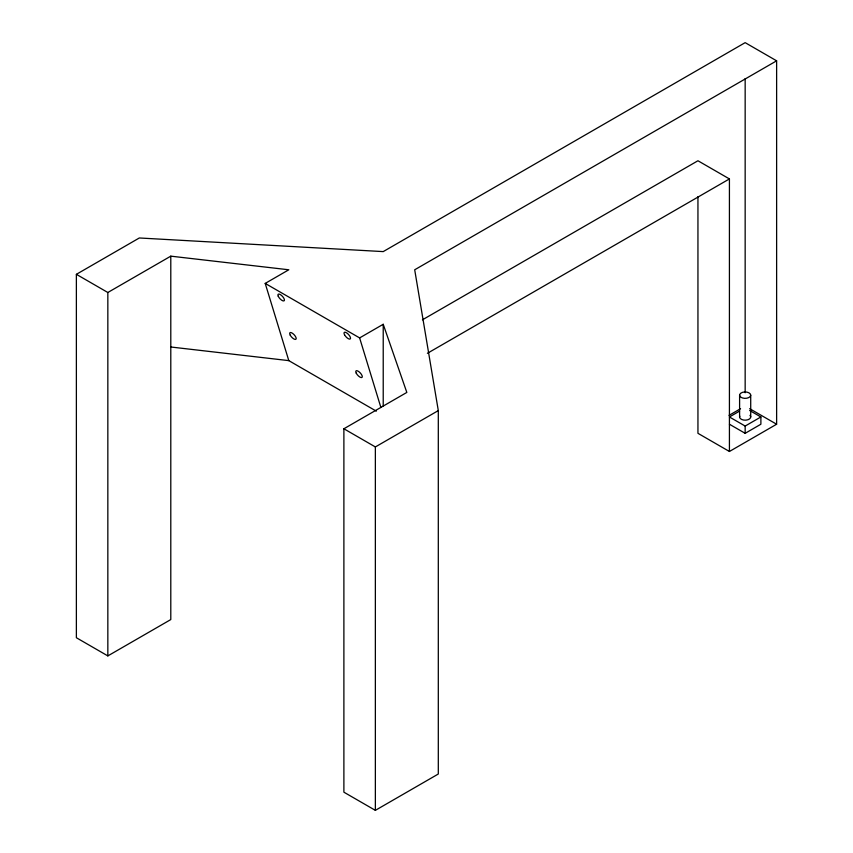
<?xml version="1.0" encoding="UTF-8"?>
<svg xmlns="http://www.w3.org/2000/svg" width="853" height="853" viewBox="0 0 853 853"><rect width="100%" height="100%" fill="white"/><g stroke="black" fill="none" stroke-linecap="round" stroke-linejoin="round"><path stroke-width="1.28" d="M376.322 411.157L288.804 360.627L265.208 283.409L288.804 269.783L170.792 256.156L170.792 619.566L107.841 655.904L76.375 637.735L76.375 274.325L139.316 237.976L383.221 251.603L745.159 42.65L776.625 60.819L776.625 424.229L729.422 451.482L697.946 433.313L697.946 196.659M76.375 274.325L107.841 292.494L170.792 256.156M776.625 60.819L414.697 269.783L438.303 410.602L438.303 774.012L375.363 810.35L343.887 792.181L343.887 428.771L406.828 392.433L383.221 324.289L359.625 337.916L265.208 283.409M422.427 319.832L697.946 160.759L729.422 178.927L729.422 451.482M427.374 353.313L729.422 178.927M343.887 428.771L375.363 446.94L438.303 410.602M729.038 415.368L740.553 408.715M739.54 411.125L729.422 416.968L745.159 426.052L760.887 416.968L760.887 424.229L745.159 433.313L729.422 424.229M170.792 347L288.804 360.627M749.648 408.662L776.625 424.229M749.648 410.474L760.887 416.968M359.625 337.916L380.907 407.542M750.715 395.163A5.566 3.209 0 0 1 742.377 397.935A5.566 3.209 0 0 1 742.377 392.38A5.566 3.209 0 0 1 750.715 395.163L750.715 416.968M745.159 78.593L745.159 392.753M745.159 426.052L745.159 433.313M739.594 395.163L739.594 416.968M383.221 324.289L383.221 405.921M375.363 446.94L375.363 810.35M107.841 292.494L107.841 655.904M749.979 415.358A5.566 3.209 0 0 1 745.885 420.145A5.566 3.209 0 0 1 739.786 416.136M278.238 296.236A4.446 1.727 47.3 0 0 283.9 300.928A4.446 1.727 47.3 0 0 281.394 295.33A4.446 1.727 47.3 0 0 278.238 296.236M344.58 334.888A4.446 1.727 47.3 0 0 350.231 338.972A4.446 1.727 47.3 0 0 346.99 333.107A4.446 1.727 47.3 0 0 344.58 334.888M290.265 335.24A4.446 1.727 47.3 0 0 295.916 339.27A4.446 1.727 47.3 0 0 292.611 333.384A4.446 1.727 47.3 0 0 290.265 335.24M356.245 373.177A4.446 1.727 47.3 0 0 361.917 377.484A4.446 1.727 47.3 0 0 358.921 371.695A4.446 1.727 47.3 0 0 356.245 373.177"/></g></svg>
